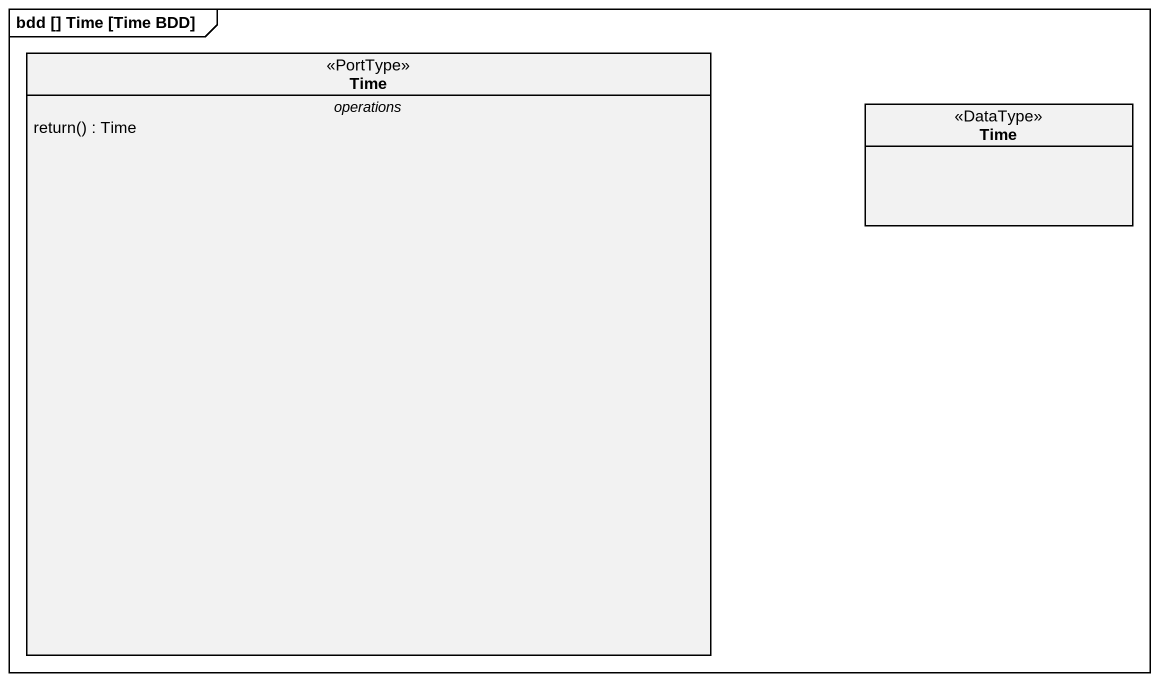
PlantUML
@startuml
mainframe bdd [] Time [Time BDD]
hide circle
hide empty members
class Time <<PortType>> {
  -- operations --
  return() : Time
}
class "Time" as Time_2 <<DataType>>
@enduml
